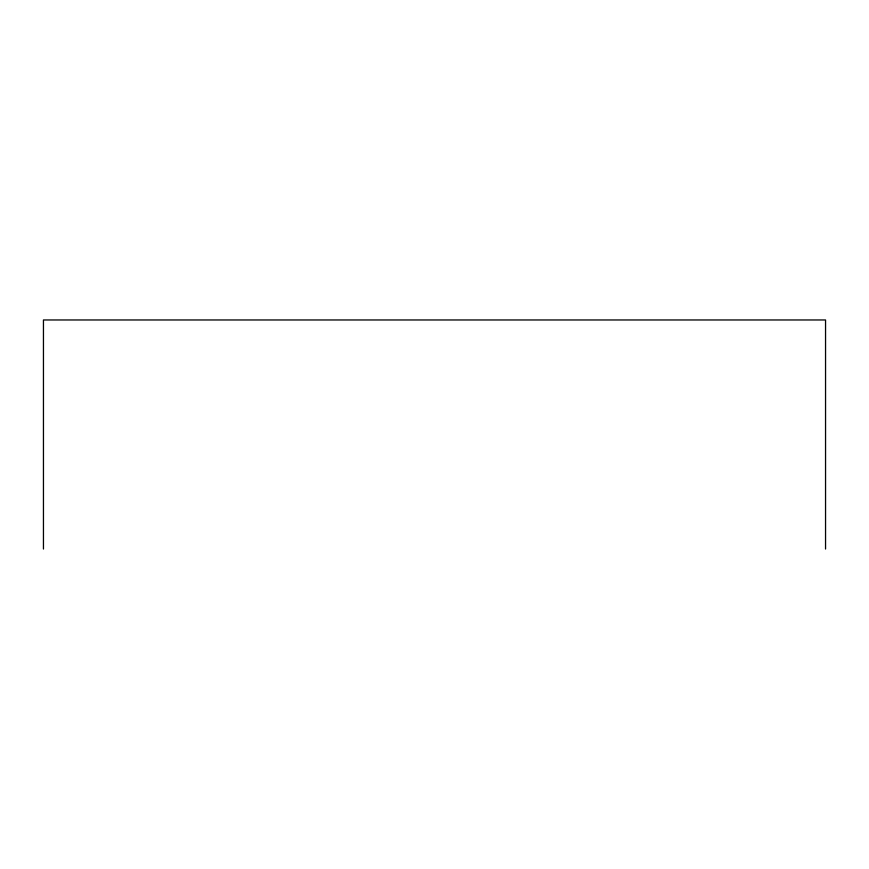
<?xml version="1.0" encoding="UTF-8"?>
<svg xmlns="http://www.w3.org/2000/svg" width="869" height="869" viewBox="0 0 869 869"><rect width="100%" height="100%" fill="white"/><g stroke="black" fill="none" stroke-linecap="round" stroke-linejoin="round"><path stroke-width="1.3" d="M825.55 549.034L825.55 319.966L43.45 319.966L43.45 549.034"/></g></svg>
